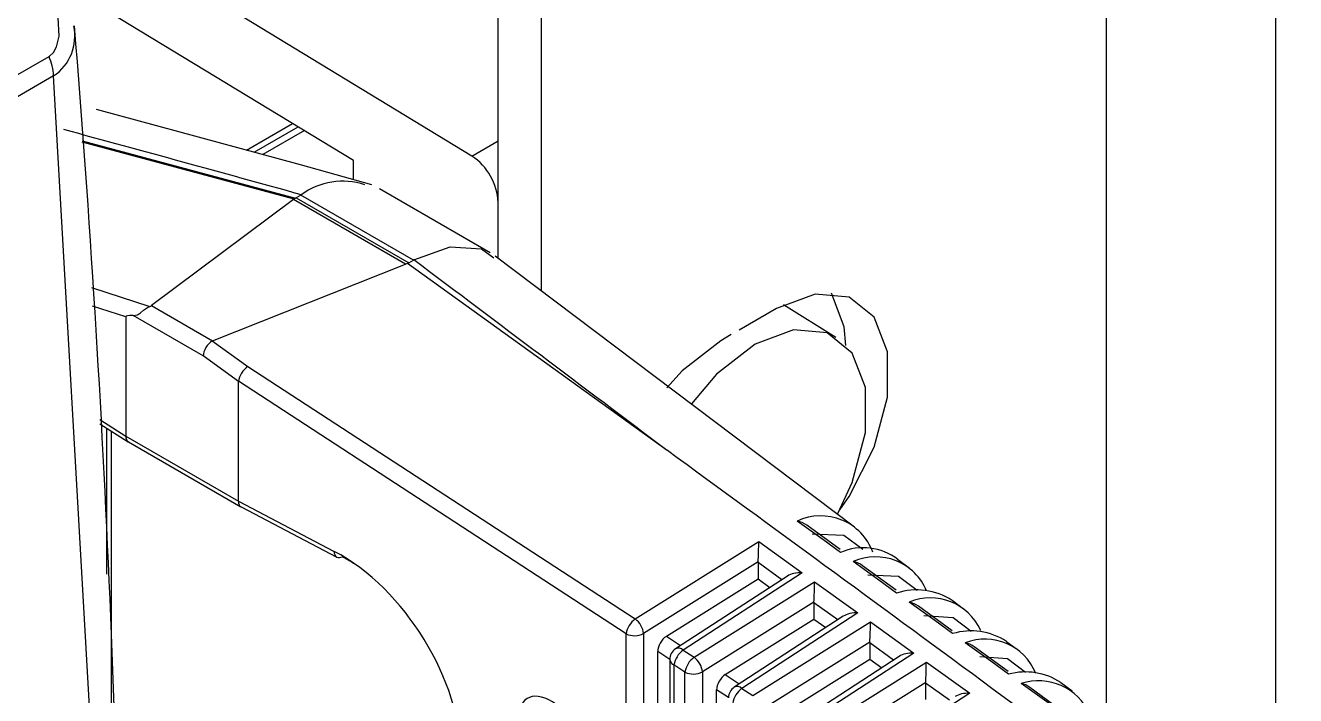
# Model space of a CAD drawing. Extents: x 6 to 134, y 1 to 99.
# Drawn here: x 98.099 to 99.096, y 78.957 to 79.483 of the extents above; entities that cross this region are included whole.
import ezdxf

# ---------------------------------------------------------------- set-up
doc = ezdxf.new("R2010")
doc.units = 0
doc.header["$MEASUREMENT"] = 0
doc.layers.add('OBJECT', color=7, linetype='CONTINUOUS')

msp = doc.modelspace()

# ---------------------------------------------------------------- linework, layer by layer
at = {"layer": 'OBJECT'}
for p, q in [((98.94789, 78.93879), (98.94789, 86.02663)), ((99.08083, 78.83817), (99.08083, 85.94989)), ((98.47059, 79.3001), (98.47059, 79.68284)), ((98.50453, 79.2745), (98.50453, 79.66324)), ((98.44993, 79.38035), (98.22684, 79.51589)), ((98.35705, 79.37693), (98.14912, 79.50325)), ((97.36773, 79.02544), (98.11801, 79.45856)), ((98.12161, 79.44326), (97.37133, 79.01013)), ((98.27289, 79.38499), (98.30924, 79.40598)), ((98.27902, 79.38332), (98.31364, 79.4033)), ((98.31845, 79.40038), (98.28573, 79.38149)), ((98.14391, 79.39219), (98.31136, 79.34734)), ((98.3103, 79.34664), (98.14398, 79.3912)), ((98.44993, 79.38035), (98.47059, 79.39228)), ((98.35705, 79.36187), (98.35705, 79.37693)), ((98.46425, 79.30453), (98.37727, 79.35475)), ((98.30982, 79.34627), (98.19841, 79.26297)), ((98.39785, 79.29545), (98.30982, 79.34627)), ((98.31136, 79.34734), (98.3103, 79.34664)), ((98.31559, 79.34978), (98.31192, 79.34765)), ((98.31192, 79.34765), (98.40031, 79.29663)), ((98.40398, 79.29875), (98.31559, 79.34978)), ((98.47059, 79.3001), (98.47059, 79.34394)), ((98.24625, 79.23535), (98.39785, 79.29545)), ((98.6033, 79.14922), (98.39926, 79.29594)), ((98.40031, 79.29663), (98.40398, 79.29875)), ((98.75029, 79.08918), (98.46824, 79.30187)), ((98.15123, 79.27711), (98.19727, 79.26238)), ((98.17823, 79.25422), (98.15215, 79.26257)), ((98.23892, 79.22348), (98.18408, 79.25513)), ((98.19841, 79.26297), (98.24625, 79.23535)), ((98.68909, 79.26081), (98.65965, 79.24381)), ((98.73551, 79.23812), (98.69436, 79.26367)), ((98.17823, 79.25422), (98.17823, 79.16071)), ((98.24605, 79.23525), (98.27399, 79.21516)), ((98.65348, 79.24025), (98.64525, 79.2355)), ((98.26661, 79.20356), (98.23892, 79.22348)), ((98.27399, 79.21516), (98.57812, 79.01717)), ((98.26661, 79.10968), (98.26661, 79.20356)), ((98.57094, 79.00549), (98.26662, 79.20361)), ((98.1578, 79.17373), (98.17823, 79.16071)), ((98.15802, 79.17033), (98.18023, 79.15617)), ((98.16339, 79.05221), (98.16339, 79.16691)), ((98.16696, 78.60335), (98.16696, 79.16463)), ((98.17823, 79.1607), (98.26661, 79.10968)), ((98.18037, 79.15609), (98.26862, 79.10514)), ((98.26661, 79.10968), (98.34191, 79.07019)), ((98.26873, 79.10508), (98.34395, 79.06563)), ((98.73891, 79.07169), (98.71282, 79.0907)), ((98.57812, 79.01717), (98.67508, 79.07791)), ((98.67508, 79.07791), (98.70907, 79.05346)), ((98.67454, 79.06199), (98.58464, 79.00567)), ((98.67453, 79.0614), (98.67453, 79.04864)), ((98.69318, 79.04799), (98.67453, 79.0614)), ((98.78282, 79.03978), (98.75659, 79.05891)), ((98.79299, 79.05698), (98.78404, 79.06373)), ((98.60253, 79.00354), (98.67453, 79.04864)), ((98.69758, 79.05085), (98.60972, 78.99373)), ((98.70907, 79.05346), (98.61566, 78.99273)), ((98.6243, 78.98711), (98.71892, 79.04639)), ((98.67453, 79.04864), (98.68386, 79.04193)), ((98.71892, 79.04639), (98.75291, 79.02194)), ((98.71838, 79.03047), (98.63082, 78.9756)), ((98.71837, 79.02988), (98.71837, 79.01712)), ((98.73702, 79.01647), (98.71837, 79.02988)), ((98.82675, 79.00783), (98.80036, 79.0271)), ((98.83569, 79.02478), (98.82673, 79.03154)), ((98.6487, 78.97347), (98.71837, 79.01712)), ((98.74142, 79.01933), (98.65586, 78.9637)), ((98.75291, 79.02194), (98.6618, 78.96269)), ((98.71837, 79.01712), (98.7277, 79.01041)), ((98.58464, 79.00567), (98.58464, 78.91273)), ((98.67048, 78.95704), (98.76276, 79.01486)), ((98.76276, 79.01486), (98.79676, 78.99041)), ((98.57094, 78.91255), (98.57094, 79.00549)), ((98.60253, 79.00354), (98.61366, 78.99629)), ((98.76223, 78.99894), (98.677, 78.94554)), ((98.76221, 78.99836), (98.76221, 78.9856)), ((98.78086, 78.98494), (98.76221, 78.99836)), ((98.87666, 78.99389), (98.86943, 78.99934)), ((98.5958, 78.91161), (98.5958, 78.99157)), ((98.60517, 78.98546), (98.5958, 78.99157)), ((98.61566, 78.99273), (98.6243, 78.98711)), ((98.69488, 78.94341), (98.76221, 78.9856)), ((98.78526, 78.9878), (98.70199, 78.93366)), ((98.79676, 78.99041), (98.70793, 78.93266)), ((98.76221, 78.9856), (98.77154, 78.97888)), ((98.87068, 78.97585), (98.84413, 78.99526)), ((98.60517, 78.98535), (98.60517, 78.89103)), ((98.61712, 78.97543), (98.60848, 78.98105)), ((98.60848, 78.98105), (98.60848, 78.88674)), ((98.71665, 78.92698), (98.8066, 78.98334)), ((98.8066, 78.98334), (98.8406, 78.95889)), ((98.61712, 78.8808), (98.61712, 78.97543)), ((98.63082, 78.9756), (98.63082, 78.88097)), ((98.6487, 78.97347), (98.65979, 78.96626)), ((98.80607, 78.96742), (98.72317, 78.91548)), ((98.80605, 78.96683), (98.80605, 78.95407)), ((98.8247, 78.95342), (98.80605, 78.96683)), ((98.92108, 78.96039), (98.91212, 78.96714)), ((98.64198, 78.87986), (98.64198, 78.96151)), ((98.65131, 78.95543), (98.64198, 78.96151)), ((98.6618, 78.96269), (98.67048, 78.95704)), ((98.8406, 78.95889), (98.75407, 78.90263)), ((98.91462, 78.94383), (98.88789, 78.96339))]:
    msp.add_line(p, q, dxfattribs=at)
at = {"layer": 'OBJECT', "flags": 128}
for points in [[(98.11801, 79.45856), (98.12155, 79.4617), (98.124, 79.46611), (98.12587, 79.47442), (98.12525, 79.48907), (98.12059, 79.507)], [(98.16004, 78.55893), (98.15018, 78.94385), (98.12161, 79.44326)], [(98.37139, 79.3579), (98.31531, 79.37343), (98.15537, 79.417)], [(98.40427, 79.29891), (98.43276, 79.30921), (98.45754, 79.3076), (98.46724, 79.30053)], [(98.73869, 79.10289), (98.7459, 79.11335), (98.76564, 79.1519), (98.77613, 79.19127), (98.77613, 79.22671), (98.76564, 79.25396), (98.7459, 79.26973), (98.71932, 79.2721), (98.68909, 79.26081)], [(98.74351, 79.23168), (98.74219, 79.24631), (98.73227, 79.27273)], [(98.18408, 79.25513), (98.18737, 79.2557), (98.18971, 79.25726), (98.19225, 79.25939), (98.19531, 79.26148), (98.19727, 79.26238)], [(98.64525, 79.2355), (98.61502, 79.21189), (98.60287, 79.19854)], [(98.73714, 79.09999), (98.74836, 79.12417), (98.75882, 79.16338), (98.75882, 79.19868), (98.74836, 79.22582), (98.72871, 79.24153), (98.70223, 79.24389), (98.67212, 79.23264)], [(98.67212, 79.23264), (98.64201, 79.20913), (98.6223, 79.18604)], [(98.73932, 79.06931), (98.72526, 79.07948), (98.70524, 79.09396)], [(98.75675, 79.07172), (98.7418, 79.08265), (98.71695, 79.08358)], [(98.78327, 79.03749), (98.76921, 79.04767), (98.74919, 79.06217)], [(98.79931, 79.03954), (98.78468, 79.05037), (98.76079, 79.05161)], [(98.82722, 79.00564), (98.81316, 79.01583), (98.79314, 79.03034)], [(98.84185, 79.00736), (98.82755, 79.01808), (98.80463, 79.01961)], [(98.87117, 78.97376), (98.85711, 78.98396), (98.83709, 78.99849)], [(98.88437, 78.97517), (98.87039, 78.98578), (98.84847, 78.98758)], [(98.91513, 78.94185), (98.90107, 78.95206), (98.88104, 78.9666)]]:
    msp.add_lwpolyline(points, dxfattribs=at)
at = {"layer": 'OBJECT'}
for centre, radius, start, end in [((98.101, 79.47431), 0.03727, 303.57646, 12.56081), ((86.70178, 78.54775), 11.47439, 0.174862, 4.672457), ((98.08099, 79.44178), 0.04065, 2.07926, 24.38567), ((98.42436, 79.34178), 0.04628, 2.6749, 56.45939), ((98.34848, 79.30535), 0.05523, 71.68113, 126.08814), ((69.26468, 38.81226), 49.87811, 53.266592, 53.970166), ((98.72369, 79.05442), 0.04364, 20.13243, 115.01121), ((98.70219, 79.07657), 0.01766, 53.03975, 80.04604), ((98.34653, 79.06952), 0.00467, 171.74053, 236.51215), ((98.34563, 79.06953), 0.00424, 246.72513, 303.64948), ((98.75721, 79.02847), 0.04458, 52.69181, 113.65508), ((98.7668, 79.02263), 0.04328, 22.44644, 114.00309), ((98.74588, 79.04466), 0.01782, 53.08005, 79.30291), ((98.79903, 78.98862), 0.05135, 57.16823, 107.87332), ((98.80982, 78.99058), 0.04312, 23.94599, 112.76377), ((98.78962, 79.01283), 0.01786, 53.04743, 78.64251), ((98.58914, 79.00235), 0.01846, 126.625, 170.19782), ((98.56828, 79.00399), 0.01645, 5.85127, 53.23596), ((98.57762, 79.01949), 0.0155, 244.51204, 296.9444), ((98.84177, 78.95728), 0.0505, 56.67519, 106.74151), ((98.8526, 78.95836), 0.04302, 22.32802, 111.13712), ((98.83331, 78.98085), 0.01804, 53.11102, 77.89631), ((98.61517, 78.98534), 0.01, 123.03234, 180), ((98.62668, 78.97791), 0.01846, 126.62726, 170.19747), ((98.61194, 78.98874), 0.00546, 46.9414, 113.93651), ((98.63531, 78.97229), 0.01846, 126.62493, 170.2019), ((98.61445, 78.97393), 0.01645, 5.85592, 53.23341), ((98.61017, 78.98578), 0.00501, 184.92406, 250.38597), ((98.62379, 78.98943), 0.01551, 244.51338, 296.94305), ((98.8845, 78.92592), 0.04967, 56.17539, 105.56498), ((98.89446, 78.92446), 0.04423, 24.23744, 107.65973), ((98.87701, 78.94888), 0.01817, 53.15243, 77.18509), ((98.66131, 78.95531), 0.01, 123.03234, 180), ((98.67281, 78.94788), 0.01846, 126.62781, 170.19902), ((98.65807, 78.95871), 0.00546, 46.94254, 113.94117)]:
    msp.add_arc(centre, radius, start, end, dxfattribs=at)
for centre, major_axis, ratio, start_param, end_param in [((96.59941, 78.57286), (5.75904, -1.28107), 0.198331, 1.31253, 1.346221), ((97.99502, 79.43261), (0.32339, -0.0744), 0.221608, 6.097685, 6.104202), ((97.99524, 79.43248), (0.32752, -0.07227), 0.201878, 6.059394, 6.065905), ((97.99892, 79.4346), (0.32752, -0.07227), 0.201878, 6.065905, 6.070109), ((99.09186, 78.79942), (0.6996, -0.49186), 0.108829, 3.057234, 3.070323), ((99.09138, 78.7997), (0.69434, -0.49402), 0.104684, 3.093765, 3.106856), ((99.09505, 78.80182), (0.69434, -0.49402), 0.104684, 3.090425, 3.093765), ((94.09939, 80.49724), (13.53481, -9.64878), 0.094709, 1.299778, 1.31529), ((98.30873, 79.2187), (0.13049, -0.03566), 0.06024, 2.857382, 3.158052), ((98.17218, 79.27017), (0.02695, -0.0062), 0.221608, 5.957084, 6.097685), ((98.24599, 79.22756), (0.00543, 0.00841), 0.541118, 0.864711, 2.383148), ((98.30409, 79.19402), (0.0583, -0.04099), 0.108829, 3.070323, 3.096503), ((98.2735, 79.20777), (0.00565, 0.00825), 0.488283, 0.880431, 2.392513), ((98.4076, 79.11134), (0.14094, -0.0924), 0.040839, 3.162007, 3.168361), ((98.18549, 79.16468), (0.00519, 0.00855), 0.594217, 2.369233, 3.154712), ((98.2735, 79.11387), (0.00482, 0.00876), 0.560658, 2.344748, 3.152958), ((98.67459, 79.07053), (0.00038, 0.01204), 0.026825, 3.925085, 5.373421), ((98.34115, 78.95994), (-0.07262, 0.1139), 0.608944, 3.904062, 5.467262), ((98.34783, 78.96423), (-0.06757, 0.10527), 0.60375, 5.367759, 5.465646), ((98.68166, 79.06544), (0.00502, 0.00868), 0.583023, 2.282332, 2.352433), ((98.70858, 79.04608), (0.01403, -0.00033), 0.527029, 1.548181, 2.485158), ((98.71843, 79.039), (0.00038, 0.01204), 0.026825, 3.925085, 5.373421), ((98.7255, 79.03392), (0.00502, 0.00868), 0.583023, 2.282332, 2.352433), ((98.75242, 79.01456), (0.01403, -0.00033), 0.527029, 1.548181, 2.485158), ((98.76227, 79.00748), (0.00038, 0.01204), 0.026825, 3.925085, 5.373421), ((98.60295, 78.99556), (0.00503, 0.00865), 0.586689, 0.839421, 2.351503), ((98.76934, 79.00239), (0.00502, 0.00868), 0.583023, 2.282332, 2.352433), ((98.79626, 78.98303), (0.01403, -0.00033), 0.527029, 1.548181, 2.485158), ((98.80611, 78.97595), (0.00038, 0.01204), 0.026825, 3.925085, 5.373421), ((98.64912, 78.9655), (0.00503, 0.00865), 0.586689, 0.839421, 2.351503), ((98.81318, 78.97087), (0.00502, 0.00868), 0.583023, 2.282332, 2.352433), ((98.52206, 78.90817), (-0.02883, 0.04658), 0.44344, 5.493279, 6.904804), ((98.84011, 78.95151), (0.01403, -0.00033), 0.527029, 1.548181, 2.485158)]:
    msp.add_ellipse(centre, major_axis=major_axis, ratio=ratio, start_param=start_param, end_param=end_param, dxfattribs=at)

doc.saveas('drawing.dxf')
